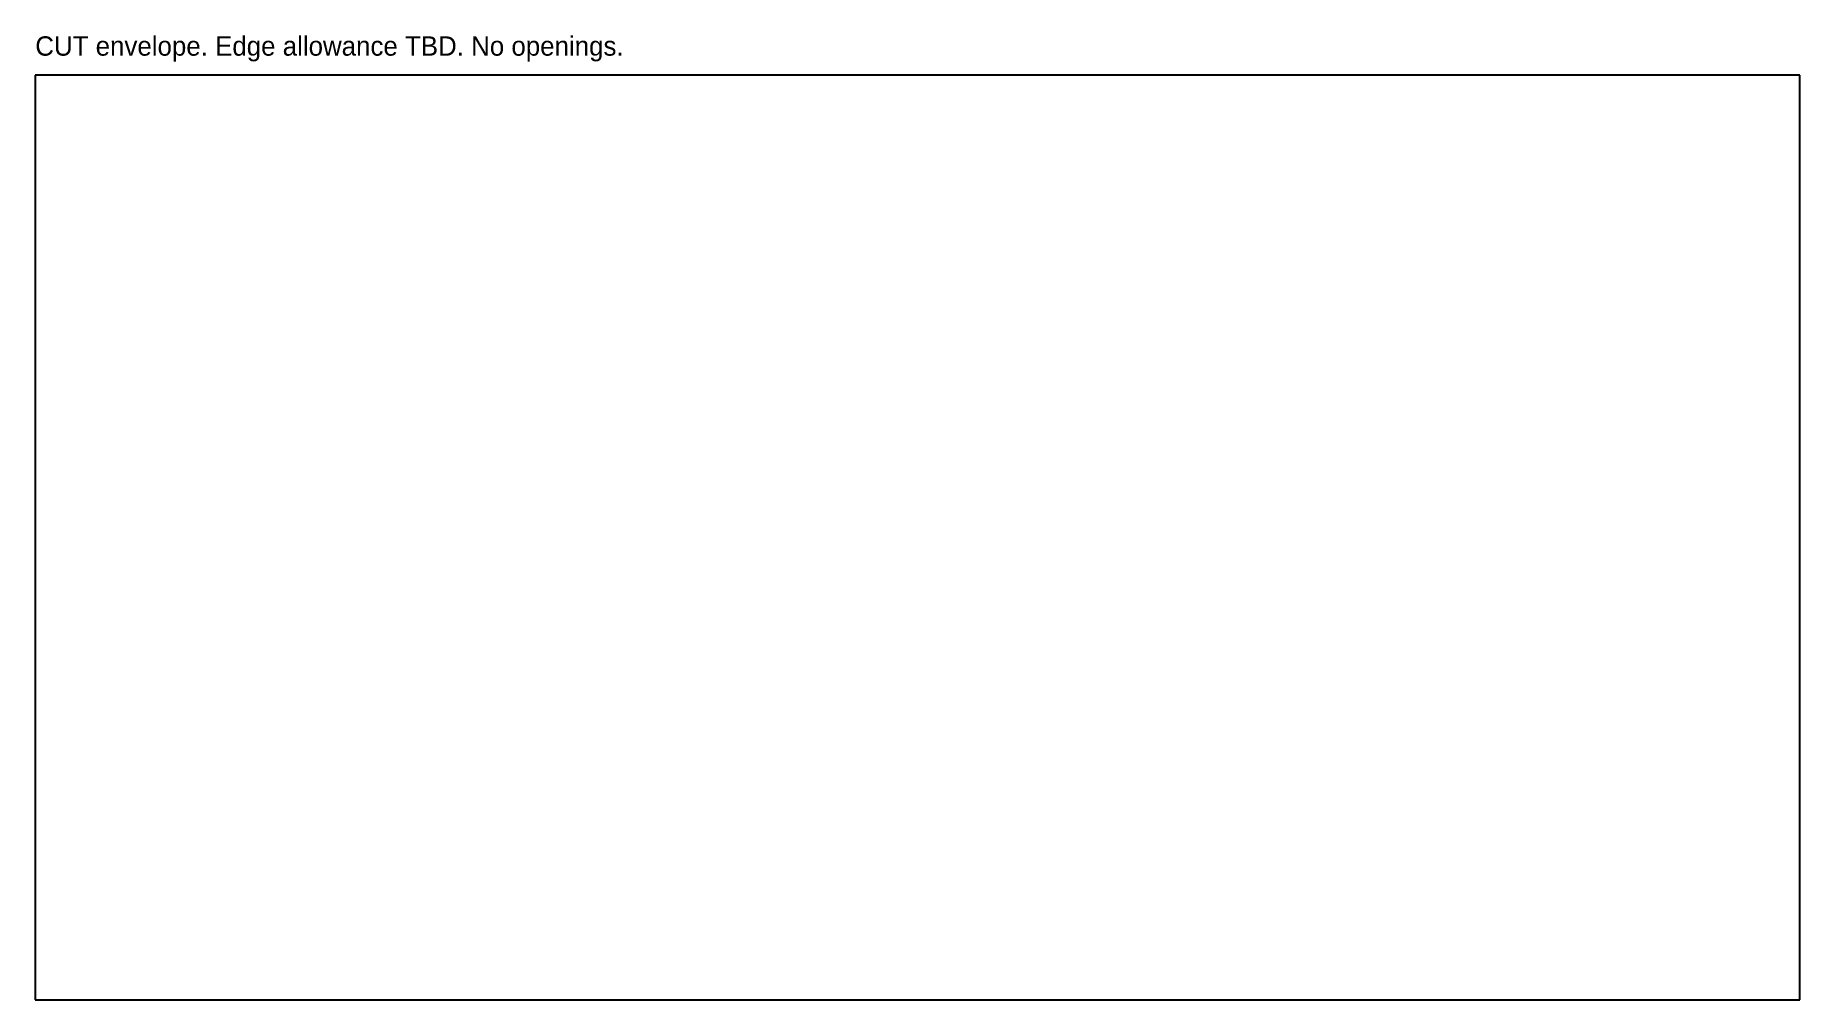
# Model space of a CAD drawing. Header units: millimetres. Extents: x 0 to 3647, y 0 to 1993.
import ezdxf

# ---------------------------------------------------------------- set-up
doc = ezdxf.new("R2010")
doc.units = ezdxf.units.MM

msp = doc.modelspace()

# ---------------------------------------------------------------- linework, layer by layer
at = {"layer": 'ENVELOPE'}
for p, q in [((3647, 1911), (0, 1911)), ((0, 1911), (0, 0)), ((3647, 0), (3647, 1911)), ((0, 0), (3647, 0))]:
    msp.add_line(p, q, dxfattribs=at)

# ---------------------------------------------------------------- texts
at = {"layer": 'NOTE'}
msp.add_text('CUT envelope. Edge allowance TBD. No openings.', height=40, dxfattribs=at).set_placement((0, 1951))

doc.saveas('drawing.dxf')
